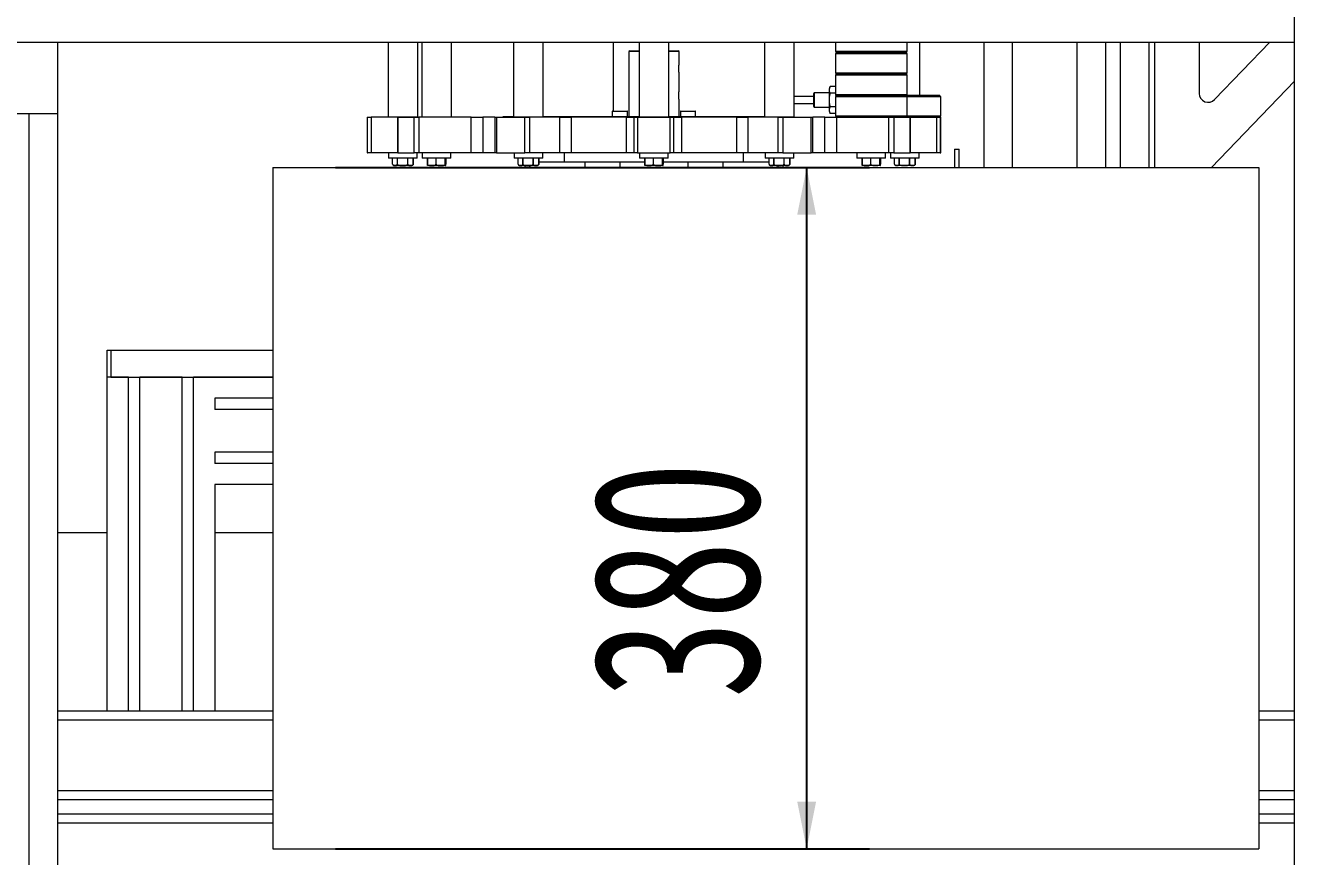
# Model space of a CAD drawing. Header units: millimetres. Extents: x 169 to 14583, y -399 to 10804.
# Drawn here: x 5793 to 6504, y 1426 to 1889 of the extents above; entities that cross this region are included whole.
import ezdxf

# ---------------------------------------------------------------- set-up
doc = ezdxf.new("R2010")
doc.units = ezdxf.units.MM
doc.header["$LTSCALE"] = 35
doc.layers.add('1', color=70, linetype='Continuous')
doc.styles.add('SLDTEXTSTYLE2', font='TXT', dxfattribs={"width": 0.7})
doc.dimstyles.new('SLDDIMSTYLE2', dxfattribs={"dimtxt": 105.988363, "dimasz": 26.25, "dimexe": 0, "dimexo": 0.0625, "dimgap": 26.497091, "dimtad": 0, "dimtih": 1, "dimtoh": 1, "dimdec": 0, "dimrnd": 1e-09, "dimzin": 12, "dimdsep": 46, "dimtxsty": 'SLDTEXTSTYLE2', "dimblk1": 'NONE', "dimblk2": 'NONE', "dimsah": 1, "dimcen": 0.09, "dimadec": 0, "dimazin": 3, "dimtfac": 1, "dimtdec": 3, "dimtofl": 0, "dimtmove": 0, "dimatfit": 3, "dimldrblk": 'NONE', "dimfxl": 0, "dimfrac": 2, "dimtolj": 1, "dimtzin": 12, "dimarcsym": 0})
doc.dimstyles.new('SLDDIMSTYLE3', dxfattribs={"dimtxt": 105.988363, "dimasz": 26.25, "dimexe": 0, "dimexo": 0.0625, "dimgap": 26.497091, "dimtad": 1, "dimrnd": 1e-09, "dimzin": 12, "dimdsep": 46, "dimtxsty": 'SLDTEXTSTYLE2', "dimsah": 1, "dimcen": 0.09, "dimadec": 0, "dimazin": 3, "dimtfac": 1, "dimtdec": 3, "dimtofl": 0, "dimtmove": 0, "dimatfit": 3, "dimfxl": 0, "dimfrac": 2, "dimtolj": 1, "dimtzin": 12, "dimarcsym": 0})
doc.dimstyles.new('SLDDIMSTYLE4', dxfattribs={"dimtxt": 105.988363, "dimasz": 26.25, "dimexe": 0, "dimexo": 0.0625, "dimgap": 26.497091, "dimtad": 1, "dimrnd": 1e-09, "dimzin": 12, "dimdsep": 46, "dimtxsty": 'SLDTEXTSTYLE2', "dimsah": 1, "dimcen": 0.09, "dimadec": 0, "dimazin": 3, "dimtfac": 1, "dimtdec": 3, "dimtmove": 0, "dimatfit": 0, "dimfxl": 0, "dimfrac": 2, "dimtolj": 1, "dimtzin": 12, "dimarcsym": 0})

# ---------------------------------------------------------------- blocks, each defined once
blk = doc.blocks.new('_D_3')
at = {"layer": '1'}
blk.add_line((5976.06, 2137.96), (4712.39, 2137.96), dxfattribs=at)
at = {"layer": '1', "insert": (4429.09, 2195.6), "char_height": 92.604, "attachment_point": 1, "style": 'SLDTEXTSTYLE2'}
blk.add_mtext('1062', dxfattribs=at)
blk = doc.blocks.new('_None')
blk = doc.blocks.new('_D_5')
at = {"layer": '1'}
blk.add_line((6466.28, 3276.16), (4712.39, 3276.16), dxfattribs=at)
at = {"layer": '1', "insert": (4429.09, 3333.8), "char_height": 92.604, "attachment_point": 1, "style": 'SLDTEXTSTYLE2'}
blk.add_mtext('2200', dxfattribs=at)
blk = doc.blocks.new('_D_10')
at = {"layer": '1'}
for p, q in [((5931.28, 1394.78), (5931.28, 819.78)), ((6481.28, 1394.78), (6481.28, 819.78)), ((5931.28, 854.78), (6481.28, 854.78))]:
    blk.add_line(p, q, dxfattribs=at)
for points in [[(5931.28, 854.78), (5957.53, 849.53), (5957.53, 860.03)], [(6481.28, 854.78), (6455.03, 860.03), (6455.03, 849.53)]]:
    blk.add_solid(points, dxfattribs=at)
at = {"layer": '1', "insert": (6100.04, 974.15), "char_height": 92.604, "attachment_point": 1, "style": 'SLDTEXTSTYLE2'}
blk.add_mtext('550', dxfattribs=at)
blk = doc.blocks.new('_D_11')
at = {"layer": '1'}
for p, q in [((5966.28, 1809.78), (6264.08, 1809.78)), ((6229.08, 1809.78), (6229.08, 1429.78)), ((5966.28, 1429.78), (6264.08, 1429.78))]:
    blk.add_line(p, q, dxfattribs=at)
for points in [[(6229.08, 1809.78), (6223.83, 1783.53), (6234.33, 1783.53)], [(6229.08, 1429.78), (6234.33, 1456.03), (6223.83, 1456.03)]]:
    blk.add_solid(points, dxfattribs=at)
at = {"layer": '1', "insert": (6109.71, 1513.54), "char_height": 92.604, "attachment_point": 1, "rotation": 90, "style": 'SLDTEXTSTYLE2'}
blk.add_mtext('380', dxfattribs=at)
blk = doc.blocks.new('_D_20')
at = {"layer": '1'}
for p, q in [((6481.28, 1394.78), (6481.28, 634.97)), ((6501.28, 1041.16), (6501.28, 634.97)), ((6481.28, 669.97), (6241.42, 669.97)), ((6481.28, 669.97), (6501.28, 669.97)), ((6501.28, 669.97), (6641.28, 669.97))]:
    blk.add_line(p, q, dxfattribs=at)
for points in [[(6481.28, 669.97), (6455.03, 675.22), (6455.03, 664.72)], [(6501.28, 669.97), (6527.53, 664.72), (6527.53, 675.22)]]:
    blk.add_solid(points, dxfattribs=at)
at = {"layer": '1', "insert": (6241.42, 789.34), "char_height": 92.604, "attachment_point": 1, "style": 'SLDTEXTSTYLE2'}
blk.add_mtext('20', dxfattribs=at)

msp = doc.modelspace()

# ---------------------------------------------------------------- linework, layer by layer
at = {"color": 7, "linetype": 'Continuous', "lineweight": 18}
for p, q in [((6501.279, 1076.159), (6501.279, 3276.159)), ((5731.279, 1879.779), (5811.279, 1879.779)), ((5811.279, 1839.779), (5811.279, 1879.779)), ((5811.279, 1879.779), (6501.279, 1879.779)), ((5995.629, 1879.779), (5995.629, 1838.159)), ((6012.129, 1838.159), (6012.129, 1879.779)), ((6014.385, 1879.779), (6014.385, 1838.159)), ((6030.885, 1838.159), (6030.885, 1879.779)), ((6065.629, 1879.779), (6065.629, 1838.159)), ((6082.129, 1838.159), (6082.129, 1879.779)), ((6121.279, 1841.259), (6121.279, 1879.779)), ((6135.629, 1879.779), (6135.629, 1838.159)), ((6152.129, 1838.159), (6152.129, 1879.779)), ((6205.629, 1879.779), (6205.629, 1838.159)), ((6222.129, 1838.159), (6222.129, 1879.779)), ((6245.122, 1879.779), (6245.122, 1874.62)), ((6285.122, 1874.62), (6285.122, 1879.779)), ((6292.129, 1849.959), (6292.129, 1879.779)), ((6327.879, 1879.779), (6327.879, 1809.779)), ((6343.879, 1809.779), (6343.879, 1879.779)), ((6380.079, 1809.779), (6380.079, 1879.779)), ((6395.929, 1809.779), (6395.929, 1879.779)), ((6404.229, 1809.779), (6404.229, 1879.779)), ((6420.079, 1809.779), (6420.079, 1879.779)), ((6423.079, 1879.779), (6423.079, 1809.779)), ((6448.079, 1879.779), (6448.079, 1851.173)), ((6456.684, 1847.709), (6487.491, 1879.779)), ((6130.379, 1874.959), (6129.879, 1874.459)), ((6129.879, 1874.459), (6129.879, 1838.159)), ((6135.629, 1874.459), (6129.879, 1874.459)), ((6130.379, 1874.959), (6135.629, 1874.959)), ((6152.129, 1874.959), (6157.379, 1874.959)), ((6157.879, 1874.459), (6152.129, 1874.459)), ((6157.879, 1874.459), (6157.379, 1874.959)), ((6157.879, 1867.057), (6157.879, 1874.459)), ((6245.122, 1874.62), (6285.122, 1874.62)), ((6245.122, 1873.298), (6245.122, 1862.62)), ((6285.122, 1873.298), (6245.122, 1873.298)), ((6245.705, 1873.969), (6245.722, 1873.959)), ((6245.705, 1873.969), (6284.54, 1873.969)), ((6245.722, 1873.959), (6245.705, 1873.949)), ((6284.54, 1873.949), (6245.705, 1873.949)), ((6260.758, 1873.959), (6245.722, 1873.959)), ((6245.722, 1873.959), (6284.025, 1873.959)), ((6284.522, 1873.959), (6260.758, 1873.959)), ((6284.025, 1873.959), (6284.522, 1873.959)), ((6284.522, 1873.959), (6284.54, 1873.969)), ((6284.54, 1873.949), (6284.522, 1873.959)), ((6285.122, 1862.62), (6285.122, 1873.298)), ((6157.879, 1852.057), (6157.879, 1862.885)), ((6245.122, 1862.62), (6285.122, 1862.62)), ((6245.122, 1861.298), (6245.122, 1850.62)), ((6285.122, 1861.298), (6245.122, 1861.298)), ((6245.705, 1861.969), (6245.722, 1861.959)), ((6245.705, 1861.969), (6284.54, 1861.969)), ((6245.722, 1861.959), (6245.705, 1861.949)), ((6284.54, 1861.949), (6245.705, 1861.949)), ((6245.722, 1861.959), (6284.025, 1861.959)), ((6260.758, 1861.959), (6245.722, 1861.959)), ((6284.522, 1861.959), (6260.758, 1861.959)), ((6284.025, 1861.959), (6284.522, 1861.959)), ((6284.522, 1861.959), (6284.54, 1861.969)), ((6284.54, 1861.949), (6284.522, 1861.959)), ((6285.122, 1850.62), (6285.122, 1861.298)), ((6454.914, 1809.779), (6501.279, 1858.044)), ((6232.845, 1849.459), (6222.129, 1849.459)), ((6233.345, 1851.459), (6232.845, 1850.959)), ((6232.845, 1850.959), (6232.845, 1843.959)), ((6241.684, 1851.459), (6233.345, 1851.459)), ((6233.345, 1851.459), (6233.345, 1843.459)), ((6241.684, 1853.088), (6241.684, 1841.83)), ((6245.103, 1854.964), (6242.264, 1854.964)), ((6245.103, 1851.212), (6242.264, 1851.212)), ((6245.122, 1850.62), (6285.122, 1850.62)), ((6245.122, 1849.298), (6245.122, 1838.62)), ((6285.122, 1849.298), (6245.122, 1849.298)), ((6245.261, 1850.421), (6245.391, 1849.775)), ((6245.705, 1849.969), (6245.722, 1849.959)), ((6245.705, 1849.969), (6284.54, 1849.969)), ((6245.722, 1849.959), (6245.705, 1849.949)), ((6284.54, 1849.949), (6245.705, 1849.949)), ((6245.722, 1849.959), (6284.025, 1849.959)), ((6260.758, 1849.959), (6245.722, 1849.959)), ((6284.522, 1849.959), (6260.758, 1849.959)), ((6284.025, 1849.959), (6284.522, 1849.959)), ((6284.522, 1849.959), (6284.54, 1849.969)), ((6284.54, 1849.949), (6284.522, 1849.959)), ((6303.279, 1849.959), (6284.522, 1849.959)), ((6303.296, 1849.949), (6284.54, 1849.949)), ((6285.122, 1838.62), (6285.122, 1849.298)), ((6303.879, 1849.298), (6285.122, 1849.298)), ((6303.296, 1849.949), (6303.279, 1849.959)), ((6303.879, 1838.62), (6303.879, 1849.298)), ((6120.629, 1841.009), (6120.629, 1838.159)), ((6129.129, 1841.009), (6120.629, 1841.009)), ((6120.879, 1841.259), (6128.879, 1841.259)), ((6129.129, 1838.159), (6129.129, 1841.009)), ((6157.879, 1838.159), (6157.879, 1847.885)), ((6158.629, 1841.009), (6158.629, 1838.159)), ((6167.129, 1841.009), (6158.629, 1841.009)), ((6158.879, 1841.259), (6166.879, 1841.259)), ((6167.129, 1838.159), (6167.129, 1841.009)), ((6222.129, 1845.459), (6232.845, 1845.459)), ((6232.845, 1843.959), (6233.345, 1843.459)), ((6233.345, 1843.459), (6241.684, 1843.459)), ((6245.103, 1843.706), (6242.264, 1843.706)), ((5811.279, 1839.779), (5731.279, 1839.779)), ((5795.429, 1219.779), (5795.429, 1839.779)), ((5811.279, 1839.779), (5795.429, 1839.779)), ((5811.279, 1219.779), (5811.279, 1839.779)), ((5983.879, 1837.959), (5983.879, 1817.959)), ((5983.879, 1837.959), (5984.138, 1837.959)), ((5984.138, 1817.959), (5984.138, 1837.959)), ((5984.138, 1837.959), (5986.135, 1837.959)), ((5986.135, 1837.959), (5986.135, 1817.959)), ((6000.769, 1837.959), (5986.135, 1837.959)), ((5995.629, 1838.159), (5995.829, 1837.959)), ((5995.629, 1838.159), (6012.129, 1838.159)), ((6000.769, 1837.959), (6000.769, 1817.959)), ((6000.769, 1837.959), (6000.983, 1837.959)), ((6000.983, 1837.959), (6000.983, 1817.959)), ((6000.983, 1837.959), (6010.097, 1837.959)), ((6010.097, 1817.959), (6010.097, 1837.959)), ((6010.097, 1837.959), (6012.769, 1837.959)), ((6011.929, 1837.959), (6012.129, 1838.159)), ((6012.769, 1837.959), (6012.769, 1817.959)), ((6042.016, 1837.959), (6012.769, 1837.959)), ((6014.385, 1838.159), (6014.585, 1837.959)), ((6014.385, 1838.159), (6030.885, 1838.159)), ((6030.685, 1837.959), (6030.885, 1838.159)), ((6042.016, 1817.959), (6042.016, 1837.959)), ((6042.016, 1837.959), (6048.49, 1837.959)), ((6048.49, 1837.959), (6048.49, 1817.959)), ((6055.213, 1837.959), (6048.49, 1837.959)), ((6055.213, 1837.959), (6055.213, 1817.959)), ((6055.213, 1837.959), (6056.116, 1837.959)), ((6056.116, 1837.959), (6056.116, 1817.959)), ((6056.116, 1837.959), (6071.901, 1837.959)), ((6059.504, 1838.159), (6059.504, 1838.059)), ((6065.629, 1838.159), (6059.504, 1838.159)), ((6065.729, 1838.059), (6059.504, 1838.059)), ((6065.629, 1838.159), (6065.829, 1837.959)), ((6065.629, 1838.159), (6082.129, 1838.159)), ((6071.901, 1817.959), (6071.901, 1837.959)), ((6071.901, 1837.959), (6074.533, 1837.959)), ((6074.533, 1837.959), (6074.533, 1817.959)), ((6091.419, 1837.959), (6074.533, 1837.959)), ((6081.929, 1837.959), (6082.129, 1838.159)), ((6135.729, 1838.059), (6082.029, 1838.059)), ((6135.629, 1838.159), (6082.129, 1838.159)), ((6091.419, 1817.959), (6091.419, 1837.959)), ((6091.419, 1837.959), (6097.674, 1837.959)), ((6097.674, 1837.959), (6097.674, 1817.959)), ((6128.519, 1837.959), (6097.674, 1837.959)), ((6120.629, 1838.059), (6120.629, 1837.959)), ((6128.519, 1817.959), (6128.519, 1837.959)), ((6128.519, 1837.959), (6132.879, 1837.959)), ((6129.129, 1837.959), (6129.129, 1838.059)), ((6129.879, 1838.059), (6129.879, 1837.959)), ((6132.879, 1817.959), (6132.879, 1837.959)), ((6132.879, 1837.959), (6134.765, 1837.959)), ((6134.765, 1837.959), (6134.765, 1817.959)), ((6134.765, 1837.959), (6152.993, 1837.959)), ((6135.629, 1838.159), (6135.829, 1837.959)), ((6135.629, 1838.159), (6152.129, 1838.159)), ((6151.929, 1837.959), (6152.129, 1838.159)), ((6183.625, 1838.059), (6152.029, 1838.059)), ((6183.625, 1838.159), (6152.129, 1838.159)), ((6152.993, 1817.959), (6152.993, 1837.959)), ((6152.993, 1837.959), (6154.879, 1837.959)), ((6154.879, 1837.959), (6154.879, 1817.959)), ((6154.879, 1837.959), (6159.239, 1837.959)), ((6157.879, 1837.959), (6157.879, 1838.059)), ((6158.629, 1838.059), (6158.629, 1837.959)), ((6159.239, 1837.959), (6159.239, 1817.959)), ((6190.083, 1837.959), (6159.239, 1837.959)), ((6167.129, 1837.959), (6167.129, 1838.059)), ((6183.625, 1838.059), (6183.625, 1838.159)), ((6183.625, 1838.159), (6186.437, 1838.159)), ((6186.437, 1838.059), (6183.625, 1838.059)), ((6186.437, 1838.159), (6186.437, 1838.059)), ((6190.893, 1838.159), (6186.437, 1838.159)), ((6190.893, 1838.059), (6186.437, 1838.059)), ((6190.083, 1817.959), (6190.083, 1837.959)), ((6190.083, 1837.959), (6196.338, 1837.959)), ((6190.893, 1838.059), (6190.893, 1838.159)), ((6190.893, 1838.159), (6194.57, 1838.159)), ((6194.57, 1838.059), (6190.893, 1838.059)), ((6194.57, 1838.159), (6194.57, 1838.059)), ((6205.629, 1838.159), (6194.57, 1838.159)), ((6205.729, 1838.059), (6194.57, 1838.059)), ((6196.338, 1837.959), (6196.338, 1817.959)), ((6213.224, 1837.959), (6196.338, 1837.959)), ((6205.629, 1838.159), (6205.829, 1837.959)), ((6205.629, 1838.159), (6222.129, 1838.159)), ((6213.224, 1817.959), (6213.224, 1837.959)), ((6213.224, 1837.959), (6215.856, 1837.959)), ((6215.856, 1837.959), (6215.856, 1817.959)), ((6215.856, 1837.959), (6231.642, 1837.959)), ((6221.929, 1837.959), (6222.129, 1838.159)), ((6231.642, 1817.959), (6231.642, 1837.959)), ((6231.642, 1837.959), (6232.545, 1837.959)), ((6232.545, 1817.959), (6232.545, 1837.959)), ((6239.267, 1837.959), (6232.545, 1837.959)), ((6239.267, 1817.959), (6239.267, 1837.959)), ((6239.267, 1837.959), (6245.741, 1837.959)), ((6245.103, 1839.953), (6242.264, 1839.953)), ((6245.122, 1838.62), (6285.122, 1838.62)), ((6245.705, 1837.969), (6245.722, 1837.959)), ((6245.705, 1837.969), (6284.54, 1837.969)), ((6245.741, 1837.959), (6245.741, 1817.959)), ((6245.783, 1837.959), (6245.741, 1837.959)), ((6245.783, 1837.959), (6273.461, 1837.959)), ((6274.988, 1837.959), (6273.461, 1837.959)), ((6274.988, 1817.959), (6274.988, 1837.959)), ((6274.988, 1837.959), (6277.661, 1837.959)), ((6277.661, 1837.959), (6277.661, 1817.959)), ((6277.661, 1837.959), (6286.775, 1837.959)), ((6284.522, 1837.959), (6284.54, 1837.969)), ((6284.54, 1837.969), (6303.296, 1837.969)), ((6285.122, 1838.62), (6303.879, 1838.62)), ((6286.775, 1817.959), (6286.775, 1837.959)), ((6286.775, 1837.959), (6286.988, 1837.959)), ((6286.988, 1817.959), (6286.988, 1837.959)), ((6286.988, 1837.959), (6299.859, 1837.959)), ((6301.622, 1837.959), (6299.859, 1837.959)), ((6301.622, 1817.959), (6301.622, 1837.959)), ((6301.622, 1837.959), (6303.619, 1837.959)), ((6303.279, 1837.959), (6303.296, 1837.969)), ((6303.619, 1837.959), (6303.619, 1817.959)), ((6303.619, 1837.959), (6303.879, 1837.959)), ((6303.879, 1817.959), (6303.879, 1837.959)), ((6311.629, 1819.959), (6311.629, 1809.779)), ((6311.629, 1819.959), (6312.879, 1819.959)), ((6312.879, 1819.959), (6314.129, 1819.959)), ((6314.129, 1809.779), (6314.129, 1819.959)), ((5983.879, 1817.959), (5984.138, 1817.959)), ((5986.135, 1817.959), (5984.138, 1817.959)), ((6000.769, 1817.959), (5986.135, 1817.959)), ((5995.879, 1817.959), (5995.879, 1814.959)), ((6011.879, 1814.959), (5995.879, 1814.959)), ((5998.135, 1811.596), (5998.135, 1814.959)), ((6000.7, 1814.959), (6000.7, 1811.596)), ((6000.768, 1811.596), (6000.768, 1814.959)), ((6000.983, 1817.959), (6000.769, 1817.959)), ((6000.983, 1817.959), (6010.097, 1817.959)), ((6006.438, 1814.959), (6006.438, 1811.596)), ((6006.511, 1811.596), (6006.511, 1814.959)), ((6009.618, 1814.959), (6009.618, 1811.596)), ((6009.622, 1811.596), (6009.622, 1814.959)), ((6012.769, 1817.959), (6010.097, 1817.959)), ((6011.879, 1814.959), (6011.879, 1817.959)), ((6042.016, 1817.959), (6012.769, 1817.959)), ((6014.635, 1817.959), (6014.635, 1814.959)), ((6030.635, 1814.959), (6014.635, 1814.959)), ((6017.486, 1814.959), (6017.486, 1811.596)), ((6017.523, 1811.596), (6017.523, 1814.959)), ((6022.277, 1814.959), (6022.277, 1811.596)), ((6022.359, 1811.596), (6022.359, 1814.959)), ((6027.426, 1814.959), (6027.426, 1811.596)), ((6027.471, 1811.596), (6027.471, 1814.959)), ((6027.784, 1814.959), (6027.784, 1811.596)), ((6030.635, 1814.959), (6030.635, 1817.959)), ((6048.49, 1817.959), (6042.016, 1817.959)), ((6055.213, 1817.959), (6048.49, 1817.959)), ((6056.116, 1817.959), (6055.213, 1817.959)), ((6056.116, 1817.959), (6071.901, 1817.959)), ((6065.879, 1817.959), (6065.879, 1814.959)), ((6081.879, 1814.959), (6065.879, 1814.959)), ((6068.135, 1811.596), (6068.135, 1814.959)), ((6070.7, 1814.959), (6070.7, 1811.596)), ((6070.768, 1811.596), (6070.768, 1814.959)), ((6074.533, 1817.959), (6071.901, 1817.959)), ((6091.419, 1817.959), (6074.533, 1817.959)), ((6076.438, 1814.959), (6076.438, 1811.596)), ((6076.511, 1811.596), (6076.511, 1814.959)), ((6079.618, 1814.959), (6079.618, 1811.596)), ((6079.618, 1812.959), (6105.279, 1812.959)), ((6079.622, 1811.596), (6079.622, 1814.959)), ((6081.879, 1814.959), (6081.879, 1817.959)), ((6097.674, 1817.959), (6091.419, 1817.959)), ((6093.879, 1817.959), (6093.879, 1812.959)), ((6128.519, 1817.959), (6097.674, 1817.959)), ((6105.279, 1812.959), (6124.879, 1812.959)), ((6105.279, 1812.959), (6105.279, 1809.779)), ((6124.879, 1812.959), (6138.73, 1812.959)), ((6124.879, 1812.959), (6124.879, 1809.779)), ((6132.879, 1817.959), (6128.519, 1817.959)), ((6134.765, 1817.959), (6132.879, 1817.959)), ((6134.765, 1817.959), (6152.993, 1817.959)), ((6135.879, 1817.959), (6135.879, 1814.959)), ((6151.879, 1814.959), (6135.879, 1814.959)), ((6138.73, 1814.959), (6138.73, 1811.596)), ((6138.767, 1811.596), (6138.767, 1814.959)), ((6143.521, 1814.959), (6143.521, 1811.596)), ((6143.603, 1811.596), (6143.603, 1814.959)), ((6148.67, 1814.959), (6148.67, 1811.596)), ((6148.715, 1811.596), (6148.715, 1814.959)), ((6149.027, 1814.959), (6149.027, 1811.596)), ((6149.027, 1812.959), (6162.879, 1812.959)), ((6151.879, 1814.959), (6151.879, 1817.959)), ((6154.879, 1817.959), (6152.993, 1817.959)), ((6159.239, 1817.959), (6154.879, 1817.959)), ((6190.083, 1817.959), (6159.239, 1817.959)), ((6162.879, 1812.959), (6182.479, 1812.959)), ((6162.879, 1812.959), (6162.879, 1809.779)), ((6182.479, 1812.959), (6208.135, 1812.959)), ((6182.479, 1809.779), (6182.479, 1812.959)), ((6196.338, 1817.959), (6190.083, 1817.959)), ((6193.879, 1812.959), (6193.879, 1817.959)), ((6213.224, 1817.959), (6196.338, 1817.959)), ((6205.879, 1817.959), (6205.879, 1814.959)), ((6206.95, 1814.959), (6205.879, 1814.959)), ((6221.879, 1814.959), (6206.95, 1814.959)), ((6208.135, 1811.596), (6208.135, 1814.959)), ((6210.7, 1814.959), (6210.7, 1811.596)), ((6210.768, 1811.596), (6210.768, 1814.959)), ((6215.856, 1817.959), (6213.224, 1817.959)), ((6215.856, 1817.959), (6231.642, 1817.959)), ((6216.438, 1814.959), (6216.438, 1811.596)), ((6216.511, 1811.596), (6216.511, 1814.959)), ((6219.618, 1814.959), (6219.618, 1811.596)), ((6219.622, 1811.596), (6219.622, 1814.959)), ((6221.879, 1814.959), (6221.879, 1817.959)), ((6232.545, 1817.959), (6231.642, 1817.959)), ((6239.267, 1817.959), (6232.545, 1817.959)), ((6245.741, 1817.959), (6239.267, 1817.959)), ((6274.988, 1817.959), (6245.741, 1817.959)), ((6257.122, 1817.959), (6257.122, 1814.959)), ((6261.122, 1814.959), (6257.122, 1814.959)), ((6259.973, 1814.959), (6259.973, 1811.596)), ((6260.01, 1811.596), (6260.01, 1814.959)), ((6273.122, 1814.959), (6261.122, 1814.959)), ((6264.765, 1814.959), (6264.765, 1811.596)), ((6264.846, 1811.596), (6264.846, 1814.959)), ((6269.913, 1814.959), (6269.913, 1811.596)), ((6269.958, 1811.596), (6269.958, 1814.959)), ((6270.271, 1814.959), (6270.271, 1811.596)), ((6273.122, 1814.959), (6273.122, 1817.959)), ((6277.661, 1817.959), (6274.988, 1817.959)), ((6275.879, 1817.959), (6275.879, 1814.959)), ((6283.879, 1814.959), (6275.879, 1814.959)), ((6277.661, 1817.959), (6286.775, 1817.959)), ((6278.135, 1811.596), (6278.135, 1814.959)), ((6280.7, 1814.959), (6280.7, 1811.596)), ((6280.768, 1811.596), (6280.768, 1814.959)), ((6291.879, 1814.959), (6283.879, 1814.959)), ((6286.438, 1814.959), (6286.438, 1811.596)), ((6286.511, 1811.596), (6286.511, 1814.959)), ((6286.988, 1817.959), (6286.775, 1817.959)), ((6301.622, 1817.959), (6286.988, 1817.959)), ((6289.618, 1814.959), (6289.618, 1811.596)), ((6289.622, 1811.596), (6289.622, 1814.959)), ((6291.879, 1814.959), (6291.879, 1817.959)), ((6303.619, 1817.959), (6301.622, 1817.959)), ((6303.619, 1817.959), (6303.879, 1817.959)), ((5931.279, 1809.779), (6481.279, 1809.779)), ((5931.279, 1809.779), (5931.279, 1429.779)), ((5998.271, 1811.262), (5998.311, 1811.213)), ((5999.417, 1810.959), (5998.879, 1810.959)), ((6003.603, 1810.959), (5999.417, 1810.959)), ((6000.7, 1811.596), (6000.768, 1811.596)), ((6008.064, 1810.959), (6003.603, 1810.959)), ((6006.438, 1811.596), (6006.511, 1811.596)), ((6008.879, 1810.959), (6008.064, 1810.959)), ((6009.618, 1811.596), (6009.622, 1811.596)), ((6017.486, 1811.596), (6017.523, 1811.596)), ((6019.9, 1810.959), (6017.635, 1810.959)), ((6024.893, 1810.959), (6019.9, 1810.959)), ((6022.277, 1811.596), (6022.359, 1811.596)), ((6027.628, 1810.959), (6024.893, 1810.959)), ((6027.426, 1811.596), (6027.471, 1811.596)), ((6027.635, 1810.959), (6027.628, 1810.959)), ((6069.417, 1810.959), (6068.879, 1810.959)), ((6073.603, 1810.959), (6069.417, 1810.959)), ((6070.7, 1811.596), (6070.768, 1811.596)), ((6071.879, 1810.959), (6071.879, 1809.779)), ((6078.064, 1810.959), (6073.603, 1810.959)), ((6074.679, 1809.779), (6074.679, 1810.959)), ((6076.438, 1811.596), (6076.511, 1811.596)), ((6078.879, 1810.959), (6078.064, 1810.959)), ((6079.618, 1811.596), (6079.622, 1811.596)), ((6138.73, 1811.596), (6138.767, 1811.596)), ((6141.144, 1810.959), (6138.879, 1810.959)), ((6146.136, 1810.959), (6141.144, 1810.959)), ((6143.521, 1811.596), (6143.603, 1811.596)), ((6148.871, 1810.959), (6146.136, 1810.959)), ((6148.67, 1811.596), (6148.715, 1811.596)), ((6148.879, 1810.959), (6148.871, 1810.959)), ((6208.271, 1811.262), (6208.311, 1811.213)), ((6209.417, 1810.959), (6208.879, 1810.959)), ((6213.603, 1810.959), (6209.417, 1810.959)), ((6210.7, 1811.596), (6210.768, 1811.596)), ((6213.079, 1810.959), (6213.079, 1809.779)), ((6218.064, 1810.959), (6213.603, 1810.959)), ((6215.879, 1810.959), (6215.879, 1809.779)), ((6216.438, 1811.596), (6216.511, 1811.596)), ((6218.879, 1810.959), (6218.064, 1810.959)), ((6219.618, 1811.596), (6219.622, 1811.596)), ((6259.973, 1811.596), (6260.01, 1811.596)), ((6262.387, 1810.959), (6260.122, 1810.959)), ((6267.38, 1810.959), (6262.387, 1810.959)), ((6264.765, 1811.596), (6264.846, 1811.596)), ((6270.115, 1810.959), (6267.38, 1810.959)), ((6269.913, 1811.596), (6269.958, 1811.596)), ((6270.122, 1810.959), (6270.115, 1810.959)), ((6278.271, 1811.262), (6278.311, 1811.213)), ((6279.417, 1810.959), (6278.879, 1810.959)), ((6283.603, 1810.959), (6279.417, 1810.959)), ((6280.7, 1811.596), (6280.768, 1811.596)), ((6288.064, 1810.959), (6283.603, 1810.959)), ((6286.438, 1811.596), (6286.511, 1811.596)), ((6288.879, 1810.959), (6288.064, 1810.959)), ((6289.618, 1811.596), (6289.622, 1811.596)), ((6481.279, 1809.779), (6481.279, 1429.779)), ((5838.879, 1692.959), (5838.879, 1707.959)), ((5838.879, 1707.959), (5840.879, 1707.959)), ((5840.879, 1707.959), (5840.879, 1692.959)), ((5840.879, 1707.959), (5931.279, 1707.959)), ((5838.879, 1506.779), (5838.879, 1692.959)), ((5850.729, 1692.959), (5838.879, 1692.959)), ((5840.879, 1692.959), (5931.279, 1692.959)), ((5850.729, 1506.779), (5850.729, 1692.959)), ((5857.029, 1506.779), (5857.029, 1692.959)), ((5880.729, 1692.959), (5857.029, 1692.959)), ((5880.729, 1506.779), (5880.729, 1692.959)), ((5887.029, 1506.779), (5887.029, 1692.959)), ((5931.279, 1692.959), (5887.029, 1692.959)), ((5898.879, 1681.109), (5898.879, 1674.809)), ((5931.279, 1681.109), (5898.879, 1681.109)), ((5931.279, 1674.809), (5898.879, 1674.809)), ((5898.879, 1651.109), (5898.879, 1644.809)), ((5931.279, 1651.109), (5898.879, 1651.109)), ((5931.279, 1644.809), (5898.879, 1644.809)), ((5898.879, 1632.959), (5898.879, 1506.779)), ((5931.279, 1632.959), (5898.879, 1632.959)), ((5811.279, 1606.159), (5838.879, 1606.159)), ((5838.879, 1606.059), (5811.279, 1606.059)), ((5898.879, 1606.159), (5931.279, 1606.159)), ((5899.131, 1606.059), (5898.879, 1606.059)), ((5899.131, 1606.059), (5899.131, 1606.159)), ((5917.881, 1606.059), (5899.131, 1606.059)), ((5917.881, 1606.059), (5917.881, 1606.159)), ((5811.279, 1506.779), (5931.279, 1506.779)), ((6481.279, 1506.779), (6501.279, 1506.779)), ((5811.279, 1501.779), (5931.279, 1501.779)), ((6481.279, 1501.779), (6501.279, 1501.779)), ((5811.279, 1462.279), (5931.279, 1462.279)), ((5811.279, 1457.279), (5931.279, 1457.279)), ((6481.279, 1462.279), (6501.279, 1462.279)), ((6481.279, 1457.279), (6501.279, 1457.279)), ((5811.279, 1449.279), (5931.279, 1449.279)), ((5811.279, 1444.279), (5931.279, 1444.279)), ((6481.279, 1449.279), (6501.279, 1449.279)), ((6481.279, 1444.279), (6501.279, 1444.279)), ((5931.279, 1429.779), (6481.279, 1429.779))]:
    msp.add_line(p, q, dxfattribs=at)
for centre, radius, start, end in [((6246.405, 1875.181), 1.4, 203.632263, 240), ((6246.405, 1872.736), 1.4, 120, 156.367737), ((6283.84, 1875.181), 1.4, 300, 336.367737), ((6283.84, 1872.736), 1.4, 23.632263, 60), ((6246.405, 1863.181), 1.4, 203.632263, 240), ((6283.84, 1863.181), 1.4, 300, 336.367737), ((6246.405, 1860.736), 1.4, 120, 156.367737), ((6283.84, 1860.736), 1.4, 23.632263, 60), ((6245.006, 1853.088), 3.323, 145.673664, 180), ((6246.405, 1851.181), 1.4, 203.632263, 240), ((6246.405, 1848.736), 1.4, 120, 156.367737), ((6283.84, 1851.181), 1.4, 300, 336.367737), ((6283.84, 1848.736), 1.4, 23.632263, 60), ((6302.596, 1848.736), 1.4, 23.632263, 60), ((6453.079, 1851.173), 5, 180, 316.150363), ((6120.879, 1841.009), 0.25, 90, 180), ((6128.879, 1841.009), 0.25, 0, 90), ((6158.879, 1841.009), 0.25, 90, 180), ((6166.879, 1841.009), 0.25, 0, 90), ((6245.006, 1841.83), 3.323, 180, 214.277518), ((6246.405, 1839.181), 1.4, 203.632263, 240), ((6283.84, 1839.181), 1.4, 300, 336.367737), ((6302.596, 1839.181), 1.4, 300, 336.367737), ((5998.879, 1811.719), 0.76, 234.986789, 270), ((6008.879, 1811.719), 0.76, 270, 323.076743), ((6068.879, 1811.719), 0.76, 216.512284, 270), ((6078.879, 1811.719), 0.76, 270, 323.496078), ((6208.879, 1811.719), 0.76, 234.986789, 270), ((6218.879, 1811.719), 0.76, 270, 323.076743), ((6278.879, 1811.719), 0.76, 234.986789, 270), ((6288.879, 1811.719), 0.76, 270, 323.076743)]:
    msp.add_arc(centre, radius, start, end, dxfattribs=at)
for points, knots in [([(6157.875, 1862.885), (6157.876, 1862.878), (6157.88, 1862.849), (6157.852, 1863.038), (6157.801, 1863.434), (6157.747, 1864.02), (6157.716, 1864.708), (6157.722, 1865.424), (6157.761, 1866.082), (6157.818, 1866.625), (6157.863, 1866.956), (6157.884, 1867.096), (6157.878, 1867.057), (6157.878, 1867.057)], [0, 0, 0, 0, 0.0353078, 0.1414166, 0.247936, 0.3554996, 0.4631351, 0.569726, 0.6757939, 0.7826666, 0.8904215, 0.9977678, 1, 1, 1, 1]), ([(6157.875, 1847.885), (6157.876, 1847.878), (6157.88, 1847.849), (6157.852, 1848.038), (6157.801, 1848.434), (6157.747, 1849.02), (6157.716, 1849.708), (6157.722, 1850.424), (6157.761, 1851.082), (6157.818, 1851.625), (6157.863, 1851.956), (6157.884, 1852.096), (6157.878, 1852.057), (6157.878, 1852.057)], [0, 0, 0, 0, 0.0353078, 0.1414166, 0.247936, 0.3554996, 0.4631351, 0.569726, 0.6757939, 0.7826666, 0.8904215, 0.9977678, 1, 1, 1, 1]), ([(6242.264, 1851.212), (6242.087, 1851.65), (6241.749, 1852.485), (6241.758, 1853.76), (6242.094, 1854.56), (6242.264, 1854.964)], [0, 0, 0, 0, 0.3537854, 0.6730685, 1, 1, 1, 1]), ([(6242.264, 1843.706), (6242.111, 1844.344), (6241.816, 1845.577), (6241.787, 1847.403), (6241.835, 1849.122), (6242.004, 1850.386), (6242.218, 1851.066), (6242.264, 1851.212)], [0, 0, 0, 0, 0.2585328, 0.499839, 0.7183254, 0.9394932, 1, 1, 1, 1]), ([(6242.264, 1839.953), (6242.087, 1840.392), (6241.749, 1841.227), (6241.758, 1842.501), (6242.094, 1843.301), (6242.264, 1843.706)], [0, 0, 0, 0, 0.3537854, 0.6730685, 1, 1, 1, 1]), ([(5998.135, 1811.596), (5998.146, 1811.545), (5998.173, 1811.421), (5998.274, 1811.24), (5998.553, 1810.986), (5998.956, 1810.959), (5999.286, 1810.959), (5999.417, 1810.959)], [0, 0, 0, 0, 0.0558367, 0.1344863, 0.2753261, 0.7116135, 1, 1, 1, 1]), ([(5999.417, 1810.959), (5999.588, 1810.958), (5999.931, 1810.955), (6000.327, 1811.018), (6000.565, 1811.251), (6000.658, 1811.405), (6000.688, 1811.545), (6000.7, 1811.596)], [0, 0, 0, 0, 0.3748653, 0.7539234, 0.8486919, 0.9443155, 1, 1, 1, 1]), ([(6000.768, 1811.596), (6000.793, 1811.545), (6000.851, 1811.421), (6001.074, 1811.24), (6001.692, 1810.986), (6002.583, 1810.959), (6003.313, 1810.959), (6003.603, 1810.959)], [0, 0, 0, 0, 0.0558367, 0.1344863, 0.2753261, 0.7116135, 1, 1, 1, 1]), ([(6003.603, 1810.959), (6003.98, 1810.958), (6004.738, 1810.955), (6005.614, 1811.018), (6006.14, 1811.251), (6006.348, 1811.405), (6006.414, 1811.545), (6006.438, 1811.596)], [0, 0, 0, 0, 0.3748653, 0.7539234, 0.8486919, 0.9443155, 1, 1, 1, 1]), ([(6006.511, 1811.596), (6006.519, 1811.563), (6006.541, 1811.466), (6006.627, 1811.306), (6006.856, 1811.078), (6007.357, 1810.944), (6007.79, 1810.953), (6008.064, 1810.959)], [0, 0, 0, 0, 0.0357851, 0.1028025, 0.2150566, 0.5029548, 1, 1, 1, 1]), ([(6008.064, 1810.959), (6008.342, 1810.952), (6008.758, 1810.943), (6009.222, 1811.067), (6009.438, 1811.236), (6009.541, 1811.369), (6009.597, 1811.501), (6009.613, 1811.574), (6009.618, 1811.596)], [0, 0, 0, 0, 0.50056646, 0.75208067, 0.83731025, 0.92300789, 0.97651294, 1, 1, 1, 1]), ([(6009.622, 1811.596), (6009.611, 1811.545), (6009.584, 1811.423), (6009.53, 1811.311), (6009.49, 1811.273), (6009.482, 1811.266)], [0, 0, 0, 0, 0.365273, 0.879783, 1, 1, 1, 1]), ([(6017.643, 1810.959), (6017.615, 1810.952), (6017.573, 1810.943), (6017.526, 1811.067), (6017.504, 1811.236), (6017.494, 1811.369), (6017.488, 1811.501), (6017.487, 1811.574), (6017.486, 1811.596)], [0, 0, 0, 0, 0.5005665, 0.7520807, 0.8373103, 0.9230079, 0.9765129, 1, 1, 1, 1]), ([(6017.523, 1811.596), (6017.544, 1811.545), (6017.593, 1811.421), (6017.78, 1811.24), (6018.298, 1810.986), (6019.045, 1810.959), (6019.657, 1810.959), (6019.9, 1810.959)], [0, 0, 0, 0, 0.0558367, 0.1344863, 0.2753261, 0.7116135, 1, 1, 1, 1]), ([(6019.9, 1810.959), (6020.216, 1810.958), (6020.852, 1810.955), (6021.586, 1811.018), (6022.027, 1811.251), (6022.201, 1811.405), (6022.257, 1811.545), (6022.277, 1811.596)], [0, 0, 0, 0, 0.37486533, 0.75392339, 0.84869192, 0.94431548, 1, 1, 1, 1]), ([(6022.359, 1811.596), (6022.381, 1811.545), (6022.434, 1811.421), (6022.632, 1811.24), (6023.185, 1810.986), (6023.981, 1810.959), (6024.633, 1810.959), (6024.893, 1810.959)], [0, 0, 0, 0, 0.0558367, 0.1344863, 0.2753261, 0.7116135, 1, 1, 1, 1]), ([(6024.893, 1810.959), (6025.23, 1810.958), (6025.907, 1810.955), (6026.69, 1811.018), (6027.16, 1811.251), (6027.345, 1811.405), (6027.404, 1811.545), (6027.426, 1811.596)], [0, 0, 0, 0, 0.37486533, 0.75392339, 0.84869192, 0.94431548, 1, 1, 1, 1]), ([(6027.471, 1811.596), (6027.472, 1811.563), (6027.474, 1811.466), (6027.483, 1811.306), (6027.506, 1811.078), (6027.556, 1810.944), (6027.6, 1810.953), (6027.628, 1810.959)], [0, 0, 0, 0, 0.0357851, 0.1028025, 0.2150566, 0.5029548, 1, 1, 1, 1]), ([(6027.628, 1810.959), (6027.655, 1810.952), (6027.697, 1810.943), (6027.744, 1811.067), (6027.766, 1811.236), (6027.776, 1811.369), (6027.782, 1811.501), (6027.783, 1811.574), (6027.784, 1811.596)], [0, 0, 0, 0, 0.5005665, 0.7520807, 0.8373103, 0.9230079, 0.9765129, 1, 1, 1, 1]), ([(6068.135, 1811.596), (6068.142, 1811.563), (6068.16, 1811.466), (6068.23, 1811.306), (6068.42, 1811.078), (6068.833, 1810.944), (6069.191, 1810.953), (6069.417, 1810.959)], [0, 0, 0, 0, 0.0357851, 0.1028025, 0.2150566, 0.5029548, 1, 1, 1, 1]), ([(6069.417, 1810.959), (6069.646, 1810.952), (6069.99, 1810.943), (6070.373, 1811.067), (6070.551, 1811.236), (6070.636, 1811.369), (6070.683, 1811.501), (6070.696, 1811.574), (6070.7, 1811.596)], [0, 0, 0, 0, 0.5005665, 0.7520807, 0.8373103, 0.9230079, 0.9765129, 1, 1, 1, 1]), ([(6070.768, 1811.596), (6070.793, 1811.545), (6070.851, 1811.421), (6071.074, 1811.24), (6071.692, 1810.986), (6072.583, 1810.959), (6073.313, 1810.959), (6073.603, 1810.959)], [0, 0, 0, 0, 0.0558367, 0.1344863, 0.2753261, 0.7116135, 1, 1, 1, 1]), ([(6073.603, 1810.959), (6073.98, 1810.958), (6074.738, 1810.955), (6075.614, 1811.018), (6076.14, 1811.251), (6076.348, 1811.405), (6076.414, 1811.545), (6076.438, 1811.596)], [0, 0, 0, 0, 0.3748653, 0.7539234, 0.8486919, 0.9443155, 1, 1, 1, 1]), ([(6076.511, 1811.596), (6076.525, 1811.545), (6076.557, 1811.421), (6076.679, 1811.24), (6077.017, 1810.986), (6077.506, 1810.959), (6077.905, 1810.959), (6078.064, 1810.959)], [0, 0, 0, 0, 0.05583672, 0.13448626, 0.27532609, 0.71161348, 1, 1, 1, 1]), ([(6078.064, 1810.959), (6078.271, 1810.958), (6078.686, 1810.955), (6079.166, 1811.018), (6079.454, 1811.251), (6079.568, 1811.405), (6079.604, 1811.545), (6079.618, 1811.596)], [0, 0, 0, 0, 0.3748653, 0.7539234, 0.8486919, 0.9443155, 1, 1, 1, 1]), ([(6079.622, 1811.596), (6079.616, 1811.563), (6079.597, 1811.467), (6079.549, 1811.348), (6079.502, 1811.294), (6079.482, 1811.272)], [0, 0, 0, 0, 0.2363443, 0.6789629, 1, 1, 1, 1]), ([(6138.886, 1810.959), (6138.865, 1810.958), (6138.824, 1810.955), (6138.775, 1811.018), (6138.746, 1811.251), (6138.735, 1811.405), (6138.731, 1811.545), (6138.73, 1811.596)], [0, 0, 0, 0, 0.3748653, 0.7539234, 0.8486919, 0.9443155, 1, 1, 1, 1]), ([(6138.767, 1811.596), (6138.779, 1811.563), (6138.813, 1811.466), (6138.943, 1811.306), (6139.295, 1811.078), (6140.061, 1810.944), (6140.724, 1810.953), (6141.144, 1810.959)], [0, 0, 0, 0, 0.0357851, 0.1028025, 0.2150566, 0.5029548, 1, 1, 1, 1]), ([(6141.144, 1810.959), (6141.568, 1810.952), (6142.205, 1810.943), (6142.915, 1811.067), (6143.246, 1811.236), (6143.403, 1811.369), (6143.49, 1811.501), (6143.514, 1811.574), (6143.521, 1811.596)], [0, 0, 0, 0, 0.5005665, 0.7520807, 0.8373103, 0.9230079, 0.9765129, 1, 1, 1, 1]), ([(6143.603, 1811.596), (6143.625, 1811.545), (6143.677, 1811.421), (6143.876, 1811.24), (6144.428, 1810.986), (6145.225, 1810.959), (6145.877, 1810.959), (6146.136, 1810.959)], [0, 0, 0, 0, 0.0558367, 0.1344863, 0.2753261, 0.7116135, 1, 1, 1, 1]), ([(6146.136, 1810.959), (6146.473, 1810.958), (6147.151, 1810.955), (6147.933, 1811.018), (6148.403, 1811.251), (6148.589, 1811.405), (6148.648, 1811.545), (6148.67, 1811.596)], [0, 0, 0, 0, 0.3748653, 0.7539234, 0.8486919, 0.9443155, 1, 1, 1, 1]), ([(6148.715, 1811.596), (6148.716, 1811.545), (6148.719, 1811.421), (6148.732, 1811.24), (6148.766, 1810.986), (6148.815, 1810.959), (6148.855, 1810.959), (6148.871, 1810.959)], [0, 0, 0, 0, 0.0558367, 0.1344863, 0.2753261, 0.7116135, 1, 1, 1, 1]), ([(6148.871, 1810.959), (6148.892, 1810.958), (6148.934, 1810.955), (6148.982, 1811.018), (6149.011, 1811.251), (6149.022, 1811.405), (6149.026, 1811.545), (6149.027, 1811.596)], [0, 0, 0, 0, 0.3748653, 0.7539234, 0.8486919, 0.9443155, 1, 1, 1, 1]), ([(6208.135, 1811.596), (6208.146, 1811.545), (6208.173, 1811.421), (6208.274, 1811.24), (6208.553, 1810.986), (6208.956, 1810.959), (6209.286, 1810.959), (6209.417, 1810.959)], [0, 0, 0, 0, 0.0558367, 0.1344863, 0.2753261, 0.7116135, 1, 1, 1, 1]), ([(6209.417, 1810.959), (6209.588, 1810.958), (6209.931, 1810.955), (6210.327, 1811.018), (6210.565, 1811.251), (6210.658, 1811.405), (6210.688, 1811.545), (6210.7, 1811.596)], [0, 0, 0, 0, 0.37486533, 0.75392339, 0.84869192, 0.94431548, 1, 1, 1, 1]), ([(6210.768, 1811.596), (6210.782, 1811.563), (6210.823, 1811.466), (6210.978, 1811.306), (6211.398, 1811.078), (6212.311, 1810.944), (6213.102, 1810.953), (6213.603, 1810.959)], [0, 0, 0, 0, 0.0357851, 0.1028025, 0.2150566, 0.5029548, 1, 1, 1, 1]), ([(6213.603, 1810.959), (6214.109, 1810.952), (6214.869, 1810.943), (6215.716, 1811.067), (6216.111, 1811.236), (6216.298, 1811.369), (6216.401, 1811.501), (6216.43, 1811.574), (6216.438, 1811.596)], [0, 0, 0, 0, 0.5005665, 0.7520807, 0.8373103, 0.9230079, 0.9765129, 1, 1, 1, 1]), ([(6216.511, 1811.596), (6216.525, 1811.545), (6216.557, 1811.421), (6216.679, 1811.24), (6217.017, 1810.986), (6217.506, 1810.959), (6217.905, 1810.959), (6218.064, 1810.959)], [0, 0, 0, 0, 0.0558367, 0.1344863, 0.2753261, 0.7116135, 1, 1, 1, 1]), ([(6218.064, 1810.959), (6218.271, 1810.958), (6218.686, 1810.955), (6219.166, 1811.018), (6219.454, 1811.251), (6219.568, 1811.405), (6219.604, 1811.545), (6219.618, 1811.596)], [0, 0, 0, 0, 0.3748653, 0.7539234, 0.8486919, 0.9443155, 1, 1, 1, 1]), ([(6219.622, 1811.596), (6219.611, 1811.545), (6219.584, 1811.423), (6219.53, 1811.311), (6219.49, 1811.273), (6219.482, 1811.266)], [0, 0, 0, 0, 0.365273, 0.879783, 1, 1, 1, 1]), ([(6260.13, 1810.959), (6260.109, 1810.958), (6260.067, 1810.955), (6260.019, 1811.018), (6259.99, 1811.251), (6259.978, 1811.405), (6259.975, 1811.545), (6259.973, 1811.596)], [0, 0, 0, 0, 0.3748653, 0.7539234, 0.8486919, 0.9443155, 1, 1, 1, 1]), ([(6260.01, 1811.596), (6260.031, 1811.545), (6260.08, 1811.421), (6260.267, 1811.24), (6260.785, 1810.986), (6261.532, 1810.959), (6262.144, 1810.959), (6262.387, 1810.959)], [0, 0, 0, 0, 0.0558367, 0.1344863, 0.2753261, 0.7116135, 1, 1, 1, 1]), ([(6262.387, 1810.959), (6262.704, 1810.958), (6263.339, 1810.955), (6264.074, 1811.018), (6264.515, 1811.251), (6264.688, 1811.405), (6264.744, 1811.545), (6264.765, 1811.596)], [0, 0, 0, 0, 0.3748653, 0.7539234, 0.8486919, 0.9443155, 1, 1, 1, 1]), ([(6264.846, 1811.596), (6264.859, 1811.563), (6264.895, 1811.466), (6265.034, 1811.306), (6265.409, 1811.078), (6266.225, 1810.944), (6266.932, 1810.953), (6267.38, 1810.959)], [0, 0, 0, 0, 0.03578514, 0.10280249, 0.21505658, 0.50295476, 1, 1, 1, 1]), ([(6267.38, 1810.959), (6267.832, 1810.952), (6268.511, 1810.943), (6269.268, 1811.067), (6269.621, 1811.236), (6269.788, 1811.369), (6269.88, 1811.501), (6269.906, 1811.574), (6269.913, 1811.596)], [0, 0, 0, 0, 0.5005665, 0.7520807, 0.8373103, 0.9230079, 0.9765129, 1, 1, 1, 1]), ([(6269.958, 1811.596), (6269.96, 1811.545), (6269.963, 1811.421), (6269.975, 1811.24), (6270.009, 1810.986), (6270.058, 1810.959), (6270.099, 1810.959), (6270.115, 1810.959)], [0, 0, 0, 0, 0.0558367, 0.1344863, 0.2753261, 0.7116135, 1, 1, 1, 1]), ([(6270.115, 1810.959), (6270.135, 1810.958), (6270.177, 1810.955), (6270.226, 1811.018), (6270.255, 1811.251), (6270.266, 1811.405), (6270.27, 1811.545), (6270.271, 1811.596)], [0, 0, 0, 0, 0.3748653, 0.7539234, 0.8486919, 0.9443155, 1, 1, 1, 1]), ([(6278.135, 1811.596), (6278.146, 1811.545), (6278.173, 1811.421), (6278.274, 1811.24), (6278.553, 1810.986), (6278.956, 1810.959), (6279.286, 1810.959), (6279.417, 1810.959)], [0, 0, 0, 0, 0.0558367, 0.1344863, 0.2753261, 0.7116135, 1, 1, 1, 1]), ([(6279.417, 1810.959), (6279.588, 1810.958), (6279.931, 1810.955), (6280.327, 1811.018), (6280.565, 1811.251), (6280.658, 1811.405), (6280.688, 1811.545), (6280.7, 1811.596)], [0, 0, 0, 0, 0.3748653, 0.7539234, 0.8486919, 0.9443155, 1, 1, 1, 1]), ([(6280.768, 1811.596), (6280.793, 1811.545), (6280.851, 1811.421), (6281.074, 1811.24), (6281.692, 1810.986), (6282.583, 1810.959), (6283.313, 1810.959), (6283.603, 1810.959)], [0, 0, 0, 0, 0.05583672, 0.13448626, 0.27532609, 0.71161348, 1, 1, 1, 1]), ([(6283.603, 1810.959), (6283.98, 1810.958), (6284.738, 1810.955), (6285.614, 1811.018), (6286.14, 1811.251), (6286.348, 1811.405), (6286.414, 1811.545), (6286.438, 1811.596)], [0, 0, 0, 0, 0.3748653, 0.7539234, 0.8486919, 0.9443155, 1, 1, 1, 1]), ([(6286.511, 1811.596), (6286.519, 1811.563), (6286.541, 1811.466), (6286.627, 1811.306), (6286.856, 1811.078), (6287.357, 1810.944), (6287.79, 1810.953), (6288.064, 1810.959)], [0, 0, 0, 0, 0.0357851, 0.1028025, 0.2150566, 0.5029548, 1, 1, 1, 1]), ([(6288.064, 1810.959), (6288.342, 1810.952), (6288.758, 1810.943), (6289.222, 1811.067), (6289.438, 1811.236), (6289.541, 1811.369), (6289.597, 1811.501), (6289.613, 1811.574), (6289.618, 1811.596)], [0, 0, 0, 0, 0.5005665, 0.7520807, 0.8373103, 0.9230079, 0.9765129, 1, 1, 1, 1]), ([(6289.622, 1811.596), (6289.611, 1811.545), (6289.584, 1811.423), (6289.53, 1811.311), (6289.49, 1811.273), (6289.482, 1811.266)], [0, 0, 0, 0, 0.365273, 0.879783, 1, 1, 1, 1])]:
    msp.add_open_spline(points, degree=3, knots=knots, dxfattribs=at)

# ---------------------------------------------------------------- dimensions: what is measured, and where the dimension line sits
at = {"layer": '1'}
for feature_location, offset, picture, middle in [((6501.279, 3276.159), (-1788.886, 0), '_D_5', (4570.743, 3276.159)), ((6011.057, 2137.959), (-1298.664, 0), '_D_3', (4570.743, 2137.959))]:
    dim = msp.add_ordinate_dim(feature_location=feature_location, offset=offset, dtype=0, origin=(5301.279, 1076.159), dimstyle='SLDDIMSTYLE2', dxfattribs=at)
    dim.commit()
    dim.dimension.update_dxf_attribs({"geometry": picture, "text_midpoint": middle})
for base, p1, p2, angle, picture, middle in [((6229.082, 1429.779), (5931.279, 1809.779), (5931.279, 1429.779), 90, '_D_11', (6229.082, 1619.779)), ((6481.279, 854.779), (5931.279, 1429.779), (6481.279, 1429.779), 0, '_D_10', (6206.279, 854.779))]:
    dim = msp.add_linear_dim(base=base, p1=p1, p2=p2, angle=angle, dimstyle='SLDDIMSTYLE3', dxfattribs=at)
    dim.commit()
    dim.dimension.update_dxf_attribs({"geometry": picture, "text_midpoint": middle, "dimtype": 160})
dim = msp.add_linear_dim(base=(6501.279, 669.97), p1=(6481.279, 1429.779), p2=(6501.279, 1076.159), dimstyle='SLDDIMSTYLE4', dxfattribs=at)
dim.commit()
dim.dimension.update_dxf_attribs({"geometry": '_D_20', "text_midpoint": (6312.243, 669.97), "dimtype": 160})

doc.saveas('drawing.dxf')
